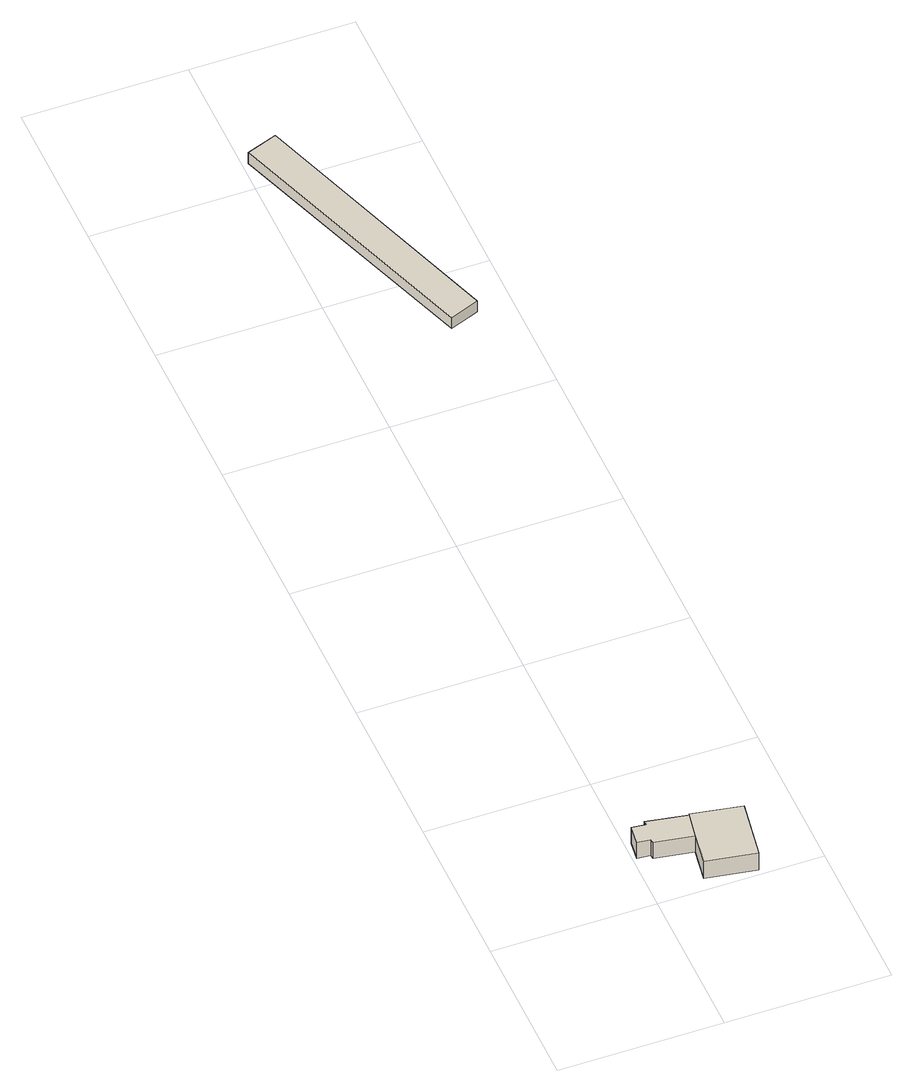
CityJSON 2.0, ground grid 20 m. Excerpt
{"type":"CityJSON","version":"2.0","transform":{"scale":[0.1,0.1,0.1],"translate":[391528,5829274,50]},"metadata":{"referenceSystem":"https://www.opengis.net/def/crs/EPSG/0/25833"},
"CityObjects":{
"building1":{"type":"Building","attributes":{"Gemeindeschluessel":"11000003","BezugspunktDach":"2200","function":"51009_1610","measuredHeight":2.43,"storeysAboveGround":0},"address":[{"country":"Germany","locality":"Berlin"}],"geometry":[{"type":"Solid","lod":"1","boundaries":[[[[0,1,2,3,4,5,6,7]],[[8,9,10,11,12,13,14,15]],[[8,15,7,6]],[[9,8,6,5]],[[10,9,5,4]],[[11,10,4,3]],[[12,11,3,2]],[[13,12,2,1]],[[14,13,1,0]],[[15,14,0,7]]]]}]},
"building2":{"type":"Building","attributes":{"Gemeindeschluessel":"11000003","BezugspunktDach":"2200","function":"31001_1312","measuredHeight":2.66,"storeysAboveGround":1},"address":[{"country":"Germany","locality":"Berlin","thoroughfareNumber":"127","thoroughfareName":"Heilkräuterweg"}],"geometry":[{"type":"Solid","lod":"1","boundaries":[[[[16,17,18,19,20]],[[12,11,21,22,23]],[[12,23,20,19]],[[11,12,19,18]],[[21,11,18,17]],[[22,21,17,16]],[[23,22,16,20]]]]}]},
"building3":{"type":"Building","attributes":{"Gemeindeschluessel":"11000003","BezugspunktDach":"2200","function":"31001_3272","measuredHeight":2.24,"storeysAboveGround":1},"address":[{"country":"Germany","locality":"Berlin","thoroughfareNumber":"5 (27)","thoroughfareName":"Blankenfelder Chaussee"}],"geometry":[{"type":"Solid","lod":"1","boundaries":[[[[24,25,26,27]],[[28,29,30,31]],[[28,31,27,26]],[[29,28,26,25]],[[30,29,25,24]],[[31,30,24,27]]]]}]}
},
"vertices":[
[21,72,32],[22,67,32],[69,59,32],[75,92,32],[25,101,32],[25,96,32],[8,98,32],[5,74,32],[8,98,7],[25,96,7],[25,101,7],[75,92,7],[69,59,7],[22,67,7],[21,72,7],[5,74,7],
[124,7,34],[136,81,34],[75,92,34],[69,59,34],[62,17,34],[136,81,7],[124,7,7],[62,17,7],
[116,904,38],[152,918,38],[40,1241,38],[2,1227,38],[40,1241,21],[152,918,21],[116,904,21],[2,1227,21]
]}
